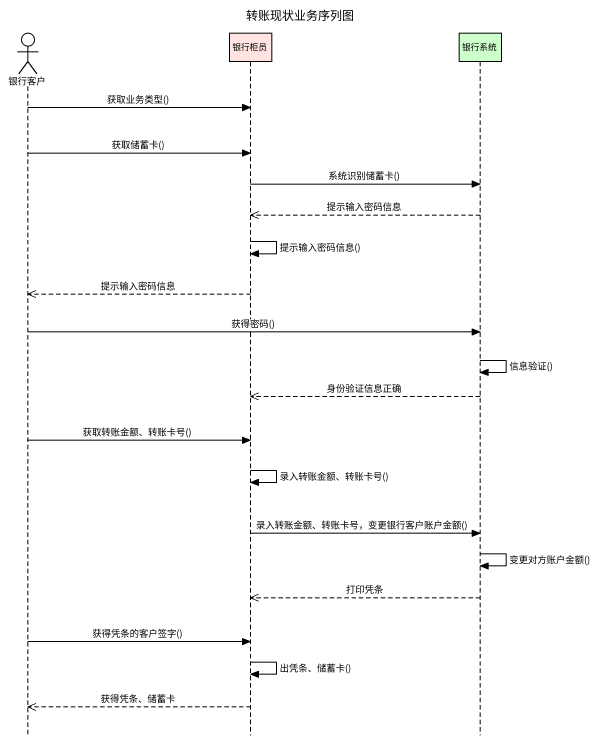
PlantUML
@startuml
title 转账现状业务序列图
hide footbox
actor 银行客户
participant 银行柜员 #FFE4E1
participant 银行系统 #CCFFCC

银行客户 -> 银行柜员 : 获取业务类型()
银行客户 -> 银行柜员 : 获取储蓄卡()
银行柜员 -> 银行系统 : 系统识别储蓄卡()
银行系统 -->> 银行柜员 : 提示输入密码信息
银行柜员 -> 银行柜员 : 提示输入密码信息()
银行柜员 -->> 银行客户 : 提示输入密码信息
银行客户 -> 银行系统 : 获得密码()
银行系统 -> 银行系统 : 信息验证()
银行系统 -->> 银行柜员 : 身份验证信息正确
银行客户 -> 银行柜员 : 获取转账金额、转账卡号()
银行柜员 -> 银行柜员 : 录入转账金额、转账卡号()
银行柜员 -> 银行系统 : 录入转账金额、转账卡号，变更银行客户账户金额()
银行系统 -> 银行系统 : 变更对方账户金额()
银行系统 -->> 银行柜员 : 打印凭条
银行客户 -> 银行柜员 : 获得凭条的客户签字()
银行柜员 -> 银行柜员 : 出凭条、储蓄卡()
银行柜员 -->> 银行客户 : 获得凭条、储蓄卡
@enduml
